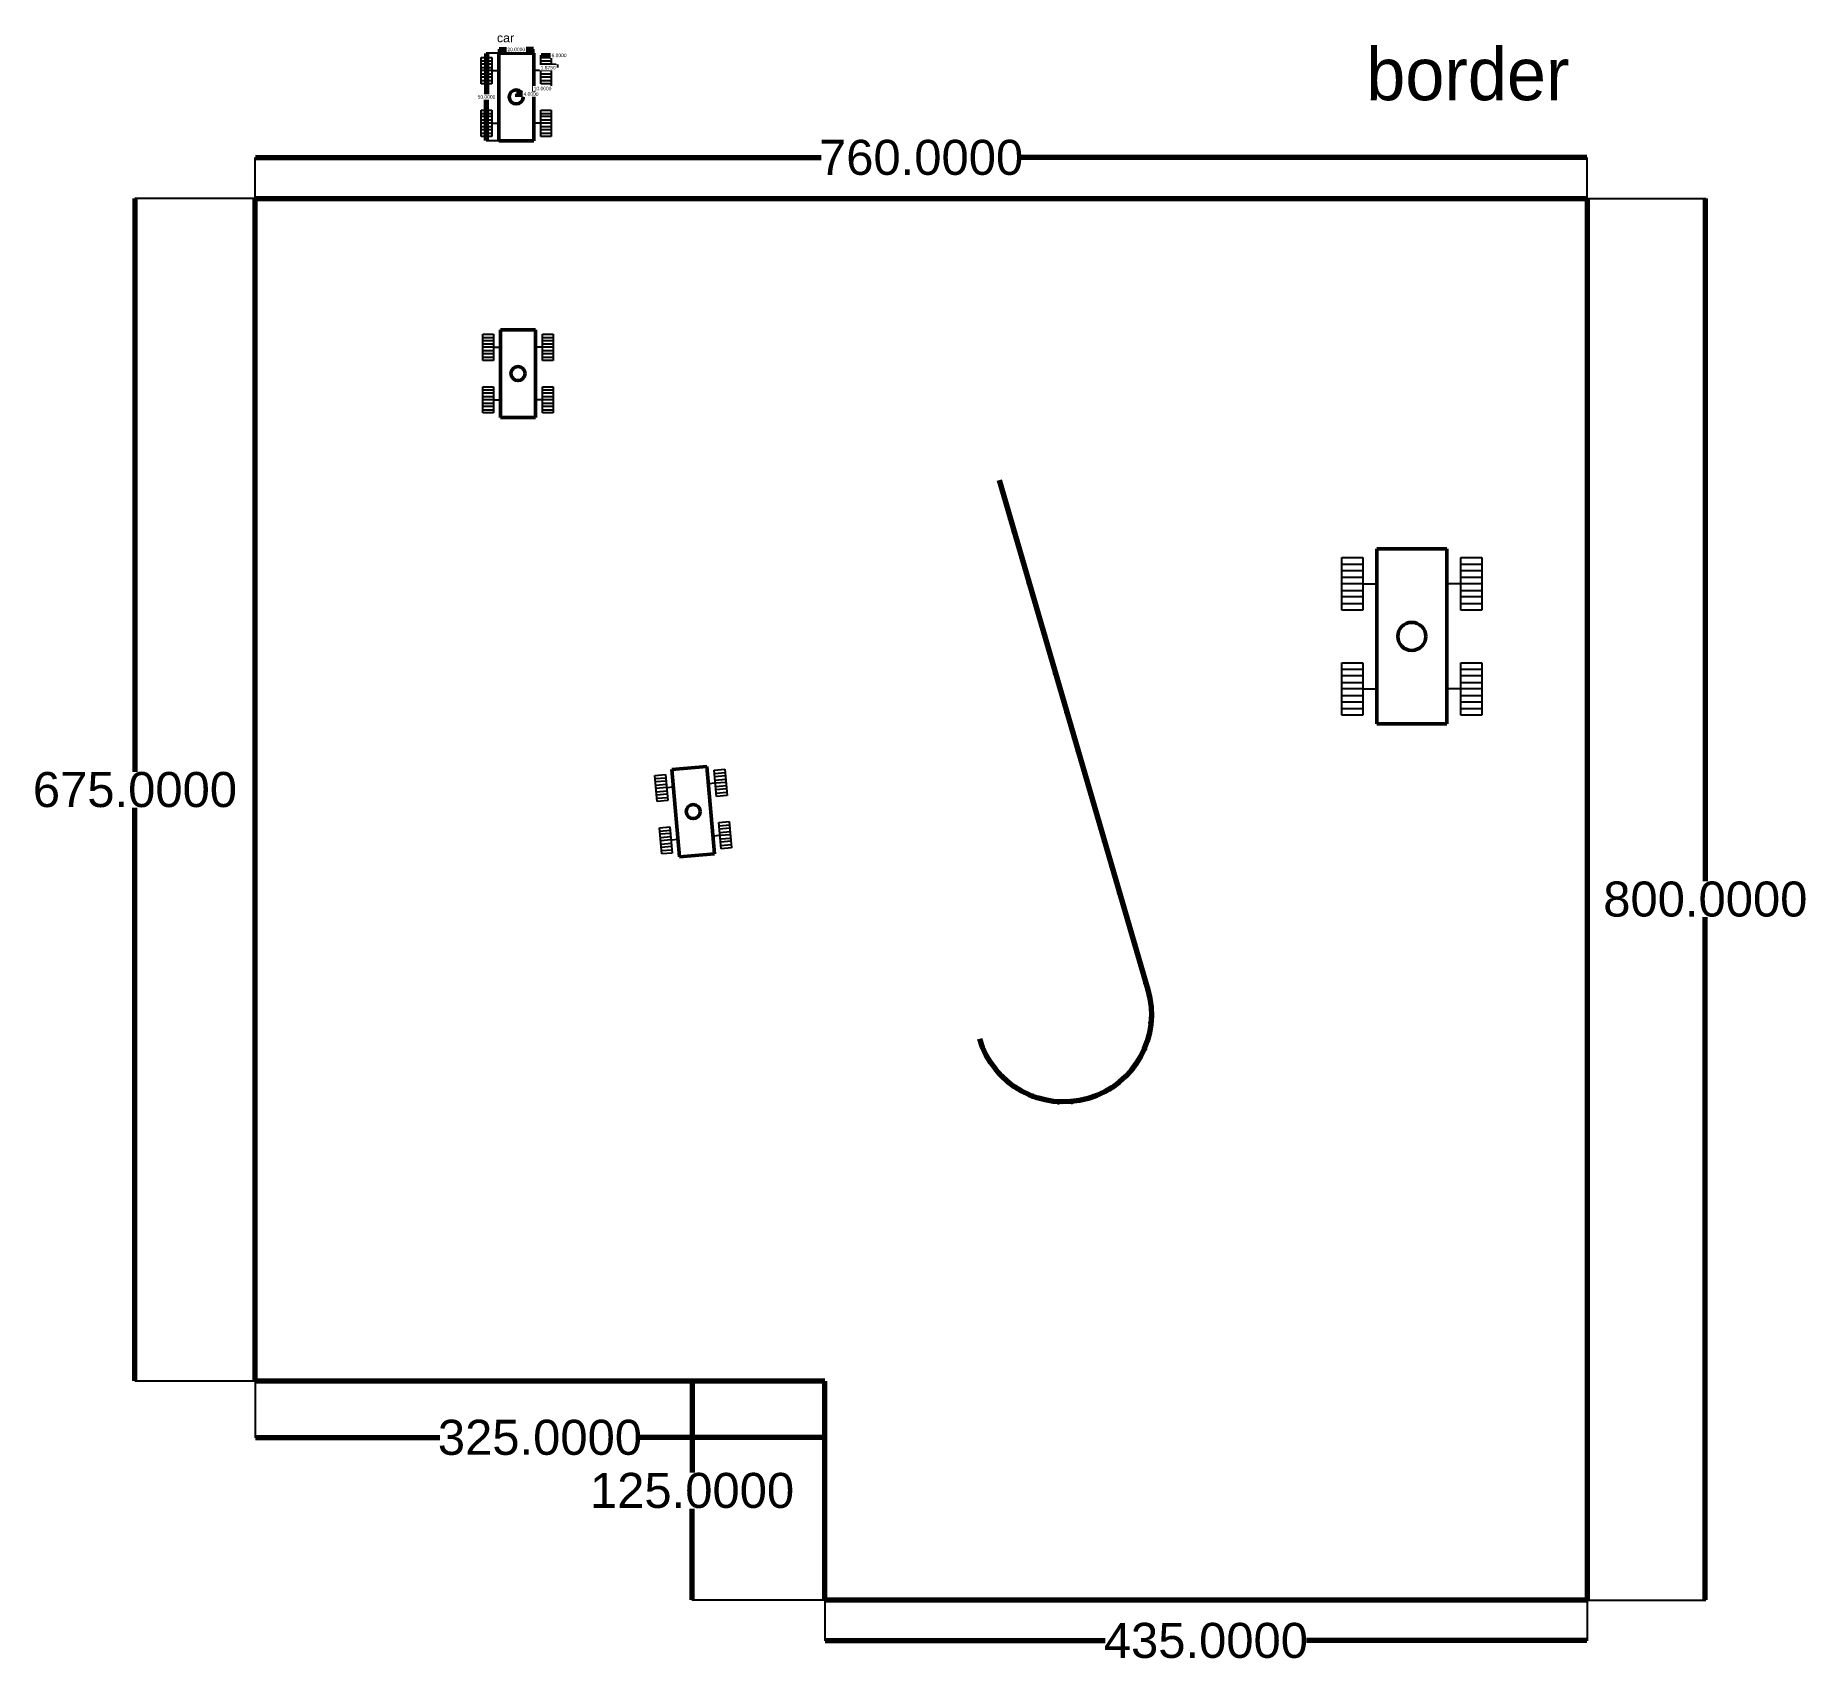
# Model space of a CAD drawing. Header units: millimetres. Extents: x -23 to 987, y -760 to 169.
import ezdxf
from ezdxf.enums import TextEntityAlignment as Align

# ---------------------------------------------------------------- set-up
doc = ezdxf.new("R2010")
doc.units = ezdxf.units.MM
doc.header["$MEASUREMENT"] = 0
for name, color, linetype, lineweight in [('Body', 1, 'Continuous', 50), ('Border', 5, 'Continuous', 70), ('Path', 3, 'Continuous', 70)]:
    doc.layers.add(name, color=color, linetype=linetype, lineweight=lineweight)
doc.styles.get("Standard").update_dxf_attribs({"font": 'arial.ttf'})
doc.dimstyles.new('car dim', dxfattribs={"dimtxt": 2, "dimasz": 0.18, "dimexe": 0.18, "dimexo": 0.0625, "dimgap": 0.09, "dimtad": 0, "dimtih": 1, "dimtoh": 1, "dimdec": 4, "dimzin": 0, "dimdsep": 46, "dimtxsty": 'Standard', "dimcen": 0.09, "dimclrd": 4, "dimclrt": 4, "dimadec": 0, "dimazin": 0, "dimtfac": 1, "dimtdec": 4, "dimtofl": 0, "dimtmove": 0, "dimatfit": 3, "dimfxl": 1, "dimtfill": 1, "dimtolj": 1, "dimtzin": 0, "dimlwd": -1, "dimarcsym": 0})
doc.dimstyles.new('dim', dxfattribs={"dimtxt": 20, "dimasz": 0.18, "dimexe": 0.18, "dimexo": 0.0625, "dimgap": 0.09, "dimtad": 0, "dimtih": 1, "dimtoh": 1, "dimdec": 4, "dimzin": 0, "dimdsep": 46, "dimtxsty": 'Standard', "dimcen": 0.09, "dimclrd": 4, "dimclrt": 4, "dimadec": 0, "dimazin": 0, "dimtfac": 1, "dimtdec": 4, "dimtofl": 0, "dimtmove": 0, "dimatfit": 3, "dimfxl": 1, "dimtolj": 1, "dimtzin": 0, "dimlwd": -1, "dimarcsym": 0})

# ---------------------------------------------------------------- blocks, each defined once
blk = doc.blocks.new('car block')
for p, q in [((-20, 22.5), (-14, 22.5)), ((-20, 7.5), (-20, 22.5)), ((-20, 20.625), (-14, 20.625)), ((-14, 22.5), (-14, 7.5)), ((14, 22.5), (20, 22.5)), ((14, 7.5), (14, 22.5)), ((14, 20.625), (20, 20.625)), ((20, 22.5), (20, 7.5)), ((-14, 18.75), (-20, 18.75)), ((-20, 16.875), (-14, 16.875)), ((20, 18.75), (14, 18.75)), ((14, 16.875), (20, 16.875)), ((-14, 15), (-20, 15)), ((-20, 13.125), (-14, 13.125)), ((-14, 11.25), (-20, 11.25)), ((-14, 15), (-10, 15)), ((14, 15), (10, 15)), ((20, 15), (14, 15)), ((14, 13.125), (20, 13.125)), ((20, 11.25), (14, 11.25)), ((-20, 9.375), (-14, 9.375)), ((-14, 7.5), (-20, 7.5)), ((14, 9.375), (20, 9.375)), ((20, 7.5), (14, 7.5)), ((-20, -7.5), (-14, -7.5)), ((-20, -22.5), (-20, -7.5)), ((-20, -9.375), (-14, -9.375)), ((-14, -7.5), (-14, -22.5)), ((14, -7.5), (20, -7.5)), ((14, -22.5), (14, -7.5)), ((14, -9.375), (20, -9.375)), ((20, -7.5), (20, -22.5)), ((-14, -11.25), (-20, -11.25)), ((-20, -13.125), (-14, -13.125)), ((-14, -15), (-20, -15)), ((-14, -15), (-10, -15)), ((14, -15), (10, -15)), ((20, -11.25), (14, -11.25)), ((14, -13.125), (20, -13.125)), ((20, -15), (14, -15)), ((-20, -16.875), (-14, -16.875)), ((-14, -18.75), (-20, -18.75)), ((14, -16.875), (20, -16.875)), ((20, -18.75), (14, -18.75)), ((-20, -20.625), (-14, -20.625)), ((-14, -22.5), (-20, -22.5)), ((14, -20.625), (20, -20.625)), ((20, -22.5), (14, -22.5))]:
    blk.add_line(p, q)
at = {"layer": 'Body'}
for p, q in [((-10, 25), (10, 25)), ((-10, -25), (-10, 25)), ((10, 25), (10, -25)), ((10, -25), (-10, -25))]:
    blk.add_line(p, q, dxfattribs=at)
blk.add_circle((0, 0), 4, dxfattribs=at)
blk = doc.blocks.new('*D4')
at = {"layer": 'Defpoints', "color": 0, "transparency": 16777216}
for p in [(862.6, 99.7), (102.6, 76.4), (862.6, 76.4)]:
    blk.add_point(p, dxfattribs=at)
at = {"layer": 'Path', "color": 0, "lineweight": -2, "transparency": 16777216}
for p, q in [((102.6, 76.5), (102.6, 99.8)), ((862.6, 76.5), (862.6, 99.8))]:
    blk.add_line(p, q, dxfattribs=at)
at = {"layer": 'Path', "color": 4, "transparency": 16777216}
for p, q in [((102.8, 99.7), (425.6, 99.7)), ((862.4, 99.7), (539.6, 99.7))]:
    blk.add_line(p, q, dxfattribs=at)
for points in [[(102.8, 99.7), (102.8, 99.6), (102.6, 99.7)], [(862.4, 99.7), (862.4, 99.6), (862.6, 99.7)]]:
    blk.add_solid(points, dxfattribs=at)
at = {"layer": 'Path', "color": 4, "transparency": 16777216, "insert": (482.6, 99.7), "char_height": 20, "attachment_point": 5}
blk.add_mtext('\\A1;760.0000', dxfattribs=at)
blk = doc.blocks.new('*D5')
at = {"layer": 'Defpoints', "color": 0, "transparency": 16777216}
for p in [(862.6, 76.4), (862.6, -723.6), (930.1, -723.6)]:
    blk.add_point(p, dxfattribs=at)
at = {"layer": 'Path', "color": 0, "lineweight": -2, "transparency": 16777216}
for p, q in [((862.6, 76.4), (930.3, 76.4)), ((862.6, -723.6), (930.3, -723.6))]:
    blk.add_line(p, q, dxfattribs=at)
at = {"layer": 'Path', "color": 4, "transparency": 16777216}
for p, q in [((930.1, 76.3), (930.1, -313.3)), ((930.1, -723.4), (930.1, -333.9))]:
    blk.add_line(p, q, dxfattribs=at)
for points in [[(930.1, 76.3), (930.2, 76.3), (930.1, 76.4)], [(930.1, -723.4), (930.2, -723.4), (930.1, -723.6)]]:
    blk.add_solid(points, dxfattribs=at)
at = {"layer": 'Path', "color": 4, "transparency": 16777216, "insert": (930.1, -323.6), "char_height": 20, "attachment_point": 5}
blk.add_mtext('\\A1;800.0000', dxfattribs=at)
blk = doc.blocks.new('*D6')
at = {"layer": 'Defpoints', "color": 0, "transparency": 16777216}
for p in [(102.6, 76.4), (34, -598.6), (102.6, -598.6)]:
    blk.add_point(p, dxfattribs=at)
at = {"layer": 'Path', "color": 0, "lineweight": -2, "transparency": 16777216}
for p, q in [((102.5, 76.4), (33.9, 76.4)), ((102.5, -598.6), (33.9, -598.6))]:
    blk.add_line(p, q, dxfattribs=at)
at = {"layer": 'Path', "color": 4, "transparency": 16777216}
for p, q in [((34, 76.3), (34, -250.8)), ((34, -598.4), (34, -271.4))]:
    blk.add_line(p, q, dxfattribs=at)
for points in [[(34, 76.3), (34.1, 76.3), (34, 76.4)], [(34, -598.4), (34.1, -598.4), (34, -598.6)]]:
    blk.add_solid(points, dxfattribs=at)
at = {"layer": 'Path', "color": 4, "transparency": 16777216, "insert": (34, -261.1), "char_height": 20, "attachment_point": 5}
blk.add_mtext('\\A1;675.0000', dxfattribs=at)
blk = doc.blocks.new('*D7')
at = {"layer": 'Defpoints', "color": 0, "transparency": 16777216}
for p in [(102.6, -598.6), (427.6, -598.6), (427.6, -630.8)]:
    blk.add_point(p, dxfattribs=at)
at = {"layer": 'Path', "color": 0, "lineweight": -2, "transparency": 16777216}
for p, q in [((102.6, -598.6), (102.6, -630.9)), ((427.6, -598.6), (427.6, -630.9))]:
    blk.add_line(p, q, dxfattribs=at)
at = {"layer": 'Path', "color": 4, "transparency": 16777216}
for p, q in [((102.8, -630.8), (208, -630.8)), ((427.4, -630.8), (322.2, -630.8))]:
    blk.add_line(p, q, dxfattribs=at)
for points in [[(102.8, -630.7), (102.8, -630.8), (102.6, -630.8)], [(427.4, -630.7), (427.4, -630.8), (427.6, -630.8)]]:
    blk.add_solid(points, dxfattribs=at)
at = {"layer": 'Path', "color": 4, "transparency": 16777216, "insert": (265.1, -630.8), "char_height": 20, "attachment_point": 5}
blk.add_mtext('\\A1;325.0000', dxfattribs=at)
blk = doc.blocks.new('*D8')
at = {"layer": 'Defpoints', "color": 0, "transparency": 16777216}
for p in [(427.6, -598.6), (351.9, -723.6), (427.6, -723.6)]:
    blk.add_point(p, dxfattribs=at)
at = {"layer": 'Path', "color": 0, "lineweight": -2, "transparency": 16777216}
for p, q in [((427.5, -598.6), (351.8, -598.6)), ((427.5, -723.6), (351.8, -723.6))]:
    blk.add_line(p, q, dxfattribs=at)
at = {"layer": 'Path', "color": 4, "transparency": 16777216}
for p, q in [((351.9, -598.7), (351.9, -650.8)), ((351.9, -723.4), (351.9, -671.4))]:
    blk.add_line(p, q, dxfattribs=at)
for points in [[(351.9, -598.7), (352, -598.7), (351.9, -598.6)], [(351.9, -723.4), (352, -723.4), (351.9, -723.6)]]:
    blk.add_solid(points, dxfattribs=at)
at = {"layer": 'Path', "color": 4, "transparency": 16777216, "insert": (351.9, -661.1), "char_height": 20, "attachment_point": 5}
blk.add_mtext('\\A1;125.0000', dxfattribs=at)
blk = doc.blocks.new('*D9')
at = {"layer": 'Defpoints', "color": 0, "transparency": 16777216}
for p in [(427.6, -723.6), (862.6, -723.6), (862.6, -746.7)]:
    blk.add_point(p, dxfattribs=at)
at = {"layer": 'Path', "color": 0, "lineweight": -2, "transparency": 16777216}
for p, q in [((427.6, -723.6), (427.6, -746.9)), ((862.6, -723.6), (862.6, -746.9))]:
    blk.add_line(p, q, dxfattribs=at)
at = {"layer": 'Path', "color": 4, "transparency": 16777216}
for p, q in [((427.8, -746.7), (587.6, -746.7)), ((862.4, -746.7), (702.6, -746.7))]:
    blk.add_line(p, q, dxfattribs=at)
for points in [[(427.8, -746.7), (427.8, -746.7), (427.6, -746.7)], [(862.4, -746.7), (862.4, -746.7), (862.6, -746.7)]]:
    blk.add_solid(points, dxfattribs=at)
at = {"layer": 'Path', "color": 4, "transparency": 16777216, "insert": (645.1, -746.7), "char_height": 20, "attachment_point": 5}
blk.add_mtext('\\A1;435.0000', dxfattribs=at)
blk = doc.blocks.new('*D10')
at = {"layer": 'Path', "color": 0, "lineweight": -2, "transparency": 16777216}
for p, q in [((241.6, 159.4), (241.6, 161.6)), ((261.6, 159.4), (261.6, 161.6))]:
    blk.add_line(p, q, dxfattribs=at)
at = {"layer": 'Path', "color": 4, "transparency": 16777216}
for p, q in [((241.8, 161.4), (246.5, 161.4)), ((261.4, 161.4), (256.6, 161.4))]:
    blk.add_line(p, q, dxfattribs=at)
for points in [[(241.8, 161.4), (241.8, 161.4), (241.6, 161.4)], [(261.4, 161.4), (261.4, 161.4), (261.6, 161.4)]]:
    blk.add_solid(points, dxfattribs=at)
at = {"layer": 'Path', "color": 4, "transparency": 16777216, "insert": (251.6, 161.4), "char_height": 2, "attachment_point": 5, "bg_fill": 3, "box_fill_scale": 1.25, "bg_fill_color": 256, "bg_fill_true_color": 13158600, "bg_fill_transparency": 0}
blk.add_mtext('\\A1;20.0000', dxfattribs=at)
at = {"layer": 'Defpoints', "color": 0, "transparency": 16777216}
for p in [(241.6, 159.3), (261.6, 161.4), (261.6, 159.3)]:
    blk.add_point(p, dxfattribs=at)
blk = doc.blocks.new('*D11')
at = {"layer": 'Defpoints', "color": 0, "transparency": 16777216}
for p in [(241.6, 159.3), (234.6, 109.3), (241.6, 109.3)]:
    blk.add_point(p, dxfattribs=at)
at = {"layer": 'Path', "color": 0, "lineweight": -2, "transparency": 16777216}
for p, q in [((241.5, 159.3), (234.4, 159.3)), ((241.5, 109.3), (234.4, 109.3))]:
    blk.add_line(p, q, dxfattribs=at)
at = {"layer": 'Path', "color": 4, "transparency": 16777216}
for p, q in [((234.6, 159.1), (234.6, 135.4)), ((234.6, 109.5), (234.6, 133.2))]:
    blk.add_line(p, q, dxfattribs=at)
for points in [[(234.5, 159.1), (234.6, 159.1), (234.6, 159.3)], [(234.5, 109.5), (234.6, 109.5), (234.6, 109.3)]]:
    blk.add_solid(points, dxfattribs=at)
at = {"layer": 'Path', "color": 4, "transparency": 16777216, "insert": (234.6, 134.3), "char_height": 2, "attachment_point": 5, "bg_fill": 3, "box_fill_scale": 1.25, "bg_fill_color": 256, "bg_fill_true_color": 13158600, "bg_fill_transparency": 0}
blk.add_mtext('\\A1;50.0000', dxfattribs=at)
blk = doc.blocks.new('*D12')
at = {"layer": 'Path', "color": 0, "lineweight": -2, "transparency": 16777216}
for p, q in [((251.6, 134.4), (251.6, 136.1)), ((255.6, 134.4), (255.6, 136.1))]:
    blk.add_line(p, q, dxfattribs=at)
at = {"layer": 'Path', "color": 4, "transparency": 16777216}
for p, q in [((251.8, 135.9), (255.4, 135.9)), ((255.6, 135.9), (255.8, 135.9))]:
    blk.add_line(p, q, dxfattribs=at)
for points in [[(251.8, 135.9), (251.8, 135.8), (251.6, 135.9)], [(255.4, 135.9), (255.4, 135.8), (255.6, 135.9)]]:
    blk.add_solid(points, dxfattribs=at)
at = {"layer": 'Path', "color": 4, "transparency": 16777216, "insert": (260, 135.9), "char_height": 2, "attachment_point": 5, "bg_fill": 3, "box_fill_scale": 1.25, "bg_fill_color": 256, "bg_fill_true_color": 13158600, "bg_fill_transparency": 0}
blk.add_mtext('\\A1;4.0000', dxfattribs=at)
at = {"layer": 'Defpoints', "color": 0, "transparency": 16777216}
for p in [(251.6, 134.3), (255.6, 135.9), (255.6, 134.3)]:
    blk.add_point(p, dxfattribs=at)
blk = doc.blocks.new('*D13')
at = {"layer": 'Defpoints', "color": 0, "transparency": 16777216}
for p in [(261.6, 149.3), (271.6, 149.3)]:
    blk.add_point(p, dxfattribs=at)
at = {"layer": 'Path', "color": 0, "lineweight": -2, "transparency": 16777216}
for p, q in [((261.6, 149.2), (261.6, 138.9)), ((271.6, 149.2), (271.6, 138.9))]:
    blk.add_line(p, q, dxfattribs=at)
at = {"layer": 'Path', "color": 4, "transparency": 16777216}
for p, q in [((261.4, 139.1), (261.2, 139.1)), ((271.8, 139.1), (271.9, 139.1))]:
    blk.add_line(p, q, dxfattribs=at)
for points in [[(261.4, 139.1), (261.4, 139.1), (261.6, 139.1)], [(271.8, 139.1), (271.8, 139.1), (271.6, 139.1)]]:
    blk.add_solid(points, dxfattribs=at)
at = {"layer": 'Path', "color": 4, "transparency": 16777216, "insert": (266.6, 139.1), "char_height": 2, "attachment_point": 5, "bg_fill": 3, "box_fill_scale": 1.25, "bg_fill_color": 256, "bg_fill_true_color": 13158600, "bg_fill_transparency": 0}
blk.add_mtext('\\A1;10.0000', dxfattribs=at)
at = {"layer": 'Defpoints', "color": 0, "transparency": 16777216}
blk.add_point((271.6, 139.1), dxfattribs=at)
blk = doc.blocks.new('*D14')
at = {"layer": 'Defpoints', "color": 0, "transparency": 16777216}
blk.add_point((265.6, 156.8), dxfattribs=at)
at = {"layer": 'Path', "color": 0, "lineweight": -2, "transparency": 16777216}
for p, q in [((265.6, 156.9), (265.6, 158.2)), ((271.6, 156.9), (271.6, 158.2))]:
    blk.add_line(p, q, dxfattribs=at)
at = {"layer": 'Path', "color": 4, "transparency": 16777216}
for p, q in [((265.8, 158), (271.4, 158)), ((271.6, 158), (271.8, 158))]:
    blk.add_line(p, q, dxfattribs=at)
for points in [[(265.8, 158), (265.8, 158), (265.6, 158)], [(271.4, 158), (271.4, 158), (271.6, 158)]]:
    blk.add_solid(points, dxfattribs=at)
at = {"layer": 'Path', "color": 4, "transparency": 16777216, "insert": (276, 158), "char_height": 2, "attachment_point": 5, "bg_fill": 3, "box_fill_scale": 1.25, "bg_fill_color": 256, "bg_fill_true_color": 13158600, "bg_fill_transparency": 0}
blk.add_mtext('\\A1;6.0000', dxfattribs=at)
at = {"layer": 'Defpoints', "color": 0, "transparency": 16777216}
for p in [(271.6, 158), (271.6, 156.8)]:
    blk.add_point(p, dxfattribs=at)
blk = doc.blocks.new('*D15')
at = {"layer": 'Path', "color": 0, "lineweight": -2, "transparency": 16777216}
for p, q in [((271.6, 153.1), (274.3, 153.1)), ((271.6, 151.2), (274.3, 151.2))]:
    blk.add_line(p, q, dxfattribs=at)
at = {"layer": 'Path', "color": 4, "transparency": 16777216}
for p, q in [((274.1, 152.9), (274.1, 151.4)), ((274.1, 151), (273.9, 151)), ((274.1, 151.2), (274.1, 151))]:
    blk.add_line(p, q, dxfattribs=at)
for points in [[(274.1, 152.9), (274.2, 152.9), (274.1, 153.1)], [(274.1, 151.4), (274.2, 151.4), (274.1, 151.2)]]:
    blk.add_solid(points, dxfattribs=at)
at = {"layer": 'Path', "color": 4, "transparency": 16777216, "insert": (269.8, 151), "char_height": 2, "attachment_point": 5, "bg_fill": 3, "box_fill_scale": 1.25, "bg_fill_color": 256, "bg_fill_true_color": 13158600, "bg_fill_transparency": 0}
blk.add_mtext('\\A1;1.8750', dxfattribs=at)
at = {"layer": 'Defpoints', "color": 0, "transparency": 16777216}
for p in [(271.6, 153.1), (271.6, 151.2), (274.1, 151.2)]:
    blk.add_point(p, dxfattribs=at)

msp = doc.modelspace()

# ---------------------------------------------------------------- linework, layer by layer
for p, q in [((231.57668, 156.8114), (237.57668, 156.8114)), ((231.57668, 141.8114), (231.57668, 156.8114)), ((231.57668, 154.9364), (237.57668, 154.9364)), ((237.57668, 153.0614), (231.57668, 153.0614)), ((237.57668, 156.8114), (237.57668, 141.8114)), ((265.57668, 156.8114), (271.57668, 156.8114)), ((265.57668, 141.8114), (265.57668, 156.8114)), ((265.57668, 154.9364), (271.57668, 154.9364)), ((271.57668, 153.0614), (265.57668, 153.0614)), ((271.57668, 156.8114), (271.57668, 141.8114)), ((231.57668, 151.1864), (237.57668, 151.1864)), ((237.57668, 149.3114), (231.57668, 149.3114)), ((231.57668, 147.4364), (237.57668, 147.4364)), ((237.57668, 145.5614), (231.57668, 145.5614)), ((231.57668, 143.6864), (237.57668, 143.6864)), ((237.57668, 141.8114), (231.57668, 141.8114)), ((237.57668, 149.3114), (241.57668, 149.3114)), ((265.57668, 149.3114), (261.57668, 149.3114)), ((265.57668, 151.1864), (271.57668, 151.1864)), ((271.57668, 149.3114), (265.57668, 149.3114)), ((265.57668, 147.4364), (271.57668, 147.4364)), ((271.57668, 145.5614), (265.57668, 145.5614)), ((265.57668, 143.6864), (271.57668, 143.6864)), ((271.57668, 141.8114), (265.57668, 141.8114)), ((231.57668, 126.8114), (237.57668, 126.8114)), ((231.57668, 111.8114), (231.57668, 126.8114)), ((231.57668, 124.9364), (237.57668, 124.9364)), ((237.57668, 123.0614), (231.57668, 123.0614)), ((237.57668, 126.8114), (237.57668, 111.8114)), ((265.57668, 126.8114), (271.57668, 126.8114)), ((265.57668, 111.8114), (265.57668, 126.8114)), ((265.57668, 124.9364), (271.57668, 124.9364)), ((271.57668, 123.0614), (265.57668, 123.0614)), ((271.57668, 126.8114), (271.57668, 111.8114)), ((231.57668, 121.1864), (237.57668, 121.1864)), ((237.57668, 119.3114), (231.57668, 119.3114)), ((231.57668, 117.4364), (237.57668, 117.4364)), ((237.57668, 115.5614), (231.57668, 115.5614)), ((231.57668, 113.6864), (237.57668, 113.6864)), ((237.57668, 111.8114), (231.57668, 111.8114)), ((237.57668, 119.3114), (241.57668, 119.3114)), ((265.57668, 119.3114), (261.57668, 119.3114)), ((265.57668, 121.1864), (271.57668, 121.1864)), ((271.57668, 119.3114), (265.57668, 119.3114)), ((265.57668, 117.4364), (271.57668, 117.4364)), ((271.57668, 115.5614), (265.57668, 115.5614)), ((265.57668, 113.6864), (271.57668, 113.6864)), ((271.57668, 111.8114), (265.57668, 111.8114))]:
    msp.add_line(p, q)
for p in [(533.60946, -106.41811), (540.05102, -128.50409), (546.49257, -150.59007), (552.93412, -172.67605), (559.37568, -194.76204), (565.81723, -216.84802), (572.25878, -238.934), (578.70034, -261.01998), (585.14189, -283.10597), (591.58345, -305.19195), (591.58345, -305.19195), (598.025, -327.27793), (604.46655, -349.36391), (610.90811, -371.44989), (613.78242, -394.10023), (527.22644, -423.11309), (606.45503, -415.6947), (590.30049, -431.7895), (546.08799, -435.92924), (568.67902, -439.03684)]:
    msp.add_point(p)
at = {"layer": 'Body'}
for p, q in [((241.57668, 159.3114), (261.57668, 159.3114)), ((241.57668, 109.3114), (241.57668, 159.3114)), ((261.57668, 159.3114), (261.57668, 109.3114)), ((261.57668, 109.3114), (241.57668, 109.3114))]:
    msp.add_line(p, q, dxfattribs=at)
msp.add_circle((251.57668, 134.3114), 4, dxfattribs=at)
at = {"layer": 'Border'}
for p, q in [((102.58463, 76.43908), (862.58463, 76.43908)), ((102.58463, -598.56092), (102.58463, 76.43908)), ((862.58463, 76.43908), (862.58463, -723.56092)), ((427.58463, -598.56092), (102.58463, -598.56092)), ((427.58463, -723.56092), (427.58463, -598.56092)), ((862.58463, -723.56092), (427.58463, -723.56092))]:
    msp.add_line(p, q, dxfattribs=at)
for p in [(535.75665, -113.7801), (544.34538, -143.22808), (552.93412, -172.67605), (561.52286, -202.12403), (570.1116, -231.57201), (578.70034, -261.01998), (587.28908, -290.46796), (595.87781, -319.91594), (604.46655, -349.36391), (612.92261, -378.84705), (613.9823, -391.13785), (609.99623, -408.90102), (532.83103, -428.33638), (590.30049, -431.7895), (561.01888, -439.16458)]:
    msp.add_point(p, dxfattribs=at)
at = {"layer": 'Path'}
msp.add_lwpolyline([(527.16791, -84.33212), (612.01789, -375.25497, -1), (516.01766, -403.25421)], format="xyb", dxfattribs=at)
for p in [(533.60946, -106.41811), (540.05102, -128.50409), (540.05102, -128.50409), (546.49257, -150.59007), (552.93412, -172.67605), (552.93412, -172.67605), (559.37568, -194.76204), (565.81723, -216.84802), (565.81723, -216.84802), (572.25878, -238.934), (578.70034, -261.01998), (578.70034, -261.01998), (585.14189, -283.10597), (591.58345, -305.19195), (591.58345, -305.19195), (598.025, -327.27793), (604.46655, -349.36391), (604.46655, -349.36391), (610.90811, -371.44989), (612.01789, -375.25497), (612.01789, -375.25497), (612.01789, -375.25497), (612.01789, -375.25497), (612.01789, -375.25497), (613.78242, -394.10023), (613.78242, -394.10023), (527.22644, -423.11309), (606.45503, -415.6947), (590.30049, -431.7895), (590.30049, -431.7895), (546.08799, -435.92924), (546.08799, -435.92924), (568.67902, -439.03684)]:
    msp.add_point(p, dxfattribs=at)

# ---------------------------------------------------------------- block references
msp.add_blockref('car block', (252.58463, -23.56092))
at = {"xscale": 2, "yscale": 2}
msp.add_blockref('car block', (762.58463, -173.56092), dxfattribs=at)
at = {"rotation": 5}
msp.add_blockref('car block', (352.58463, -273.56092), dxfattribs=at)

# ---------------------------------------------------------------- texts
at = {"layer": 'Path', "insert": (736.58903, 132.02119), "char_height": 30, "attachment_point": 7}
msp.add_mtext_dynamic_manual_height_columns('{\\fBaskerville Old Face|b0|i0|c0|p18;\\C0;border}', width=135.2470467, gutter_width=12.5, heights=[40.61001], dxfattribs=at)

# ---------------------------------------------------------------- dimensions: what is measured, and where the dimension line sits
at = {"layer": 'Path'}
for base, p1, p2, picture, middle in [((862.58463, 99.66911), (102.58463, 76.43908), (862.58463, 76.43908), '*D4', (482.58463, 99.66911)), ((427.58463, -630.7527), (102.58463, -598.56092), (427.58463, -598.56092), '*D7', (265.08463, -630.7527)), ((862.58463, -746.68723), (427.58463, -723.56092), (862.58463, -723.56092), '*D9', (645.08463, -746.68723))]:
    dim = msp.add_linear_dim(base=base, p1=p1, p2=p2, dimstyle='dim', dxfattribs=at)
    dim.commit()
    dim.dimension.update_dxf_attribs({"geometry": picture, "text_midpoint": middle})
for base, p1, p2, picture, middle in [((34.03969, -598.56092), (102.58463, 76.43908), (102.58463, -598.56092), '*D6', (34.03969, -261.06092)), ((930.14398, -723.56092), (862.58463, 76.43908), (862.58463, -723.56092), '*D5', (930.14398, -323.56092)), ((351.94469, -723.56092), (427.58463, -598.56092), (427.58463, -723.56092), '*D8', (351.94469, -661.06092))]:
    dim = msp.add_linear_dim(base=base, p1=p1, p2=p2, angle=90, dimstyle='dim', dxfattribs=at)
    dim.commit()
    dim.dimension.update_dxf_attribs({"geometry": picture, "text_midpoint": middle})

# ---------------------------------------------------------------- next in the draw order: dimensions: what is measured, and where the dimension line sits
for base, p1, p2, picture, middle in [((261.57668, 161.40809), (241.57668, 159.3114), (261.57668, 159.3114), '*D10', (251.57668, 161.40809)), ((255.57668, 135.87261), (251.57668, 134.3114), (255.57668, 134.3114), '*D12', (260.03495, 135.87261))]:
    dim = msp.add_linear_dim(base=base, p1=p1, p2=p2, dimstyle='car dim', dxfattribs=at)
    dim.commit()
    dim.dimension.update_dxf_attribs({"geometry": picture, "text_midpoint": middle})

# ---------------------------------------------------------------- next in the draw order: texts
at = {"layer": 'Path', "color": 0}
msp.add_text('car', height=5, dxfattribs=at).set_placement((240.57291, 165.52334), (250.37169, 165.52334), align=Align.FIT)

# ---------------------------------------------------------------- next in the draw order: dimensions: what is measured, and where the dimension line sits
at = {"layer": 'Path'}
dim = msp.add_linear_dim(base=(234.55771, 109.3114), p1=(241.57668, 159.3114), p2=(241.57668, 109.3114), angle=90, dimstyle='car dim', dxfattribs=at)
dim.commit()
dim.dimension.update_dxf_attribs({"geometry": '*D11', "text_midpoint": (234.55771, 134.3114)})
for base, p1, p2, picture, middle in [((271.57668, 157.99612), (265.57668, 156.8114), (271.57668, 156.8114), '*D14', (276.00016, 157.99612)), ((271.57668, 139.0884), (261.57668, 149.3114), (271.57668, 149.3114), '*D13', (266.57668, 139.0884))]:
    dim = msp.add_linear_dim(base=base, p1=p1, p2=p2, dimstyle='car dim', dxfattribs=at)
    dim.commit()
    dim.dimension.update_dxf_attribs({"geometry": picture, "text_midpoint": middle})

# ---------------------------------------------------------------- next in the draw order: dimensions: what is measured, and where the dimension line sits
dim = msp.add_linear_dim(base=(274.12174, 151.1864), p1=(271.57668, 153.0614), p2=(271.57668, 151.1864), angle=90, dimstyle='car dim', dxfattribs=at)
dim.commit()
dim.dimension.update_dxf_attribs({"geometry": '*D15', "text_midpoint": (269.79786, 151.0064)})

doc.saveas('drawing.dxf')
